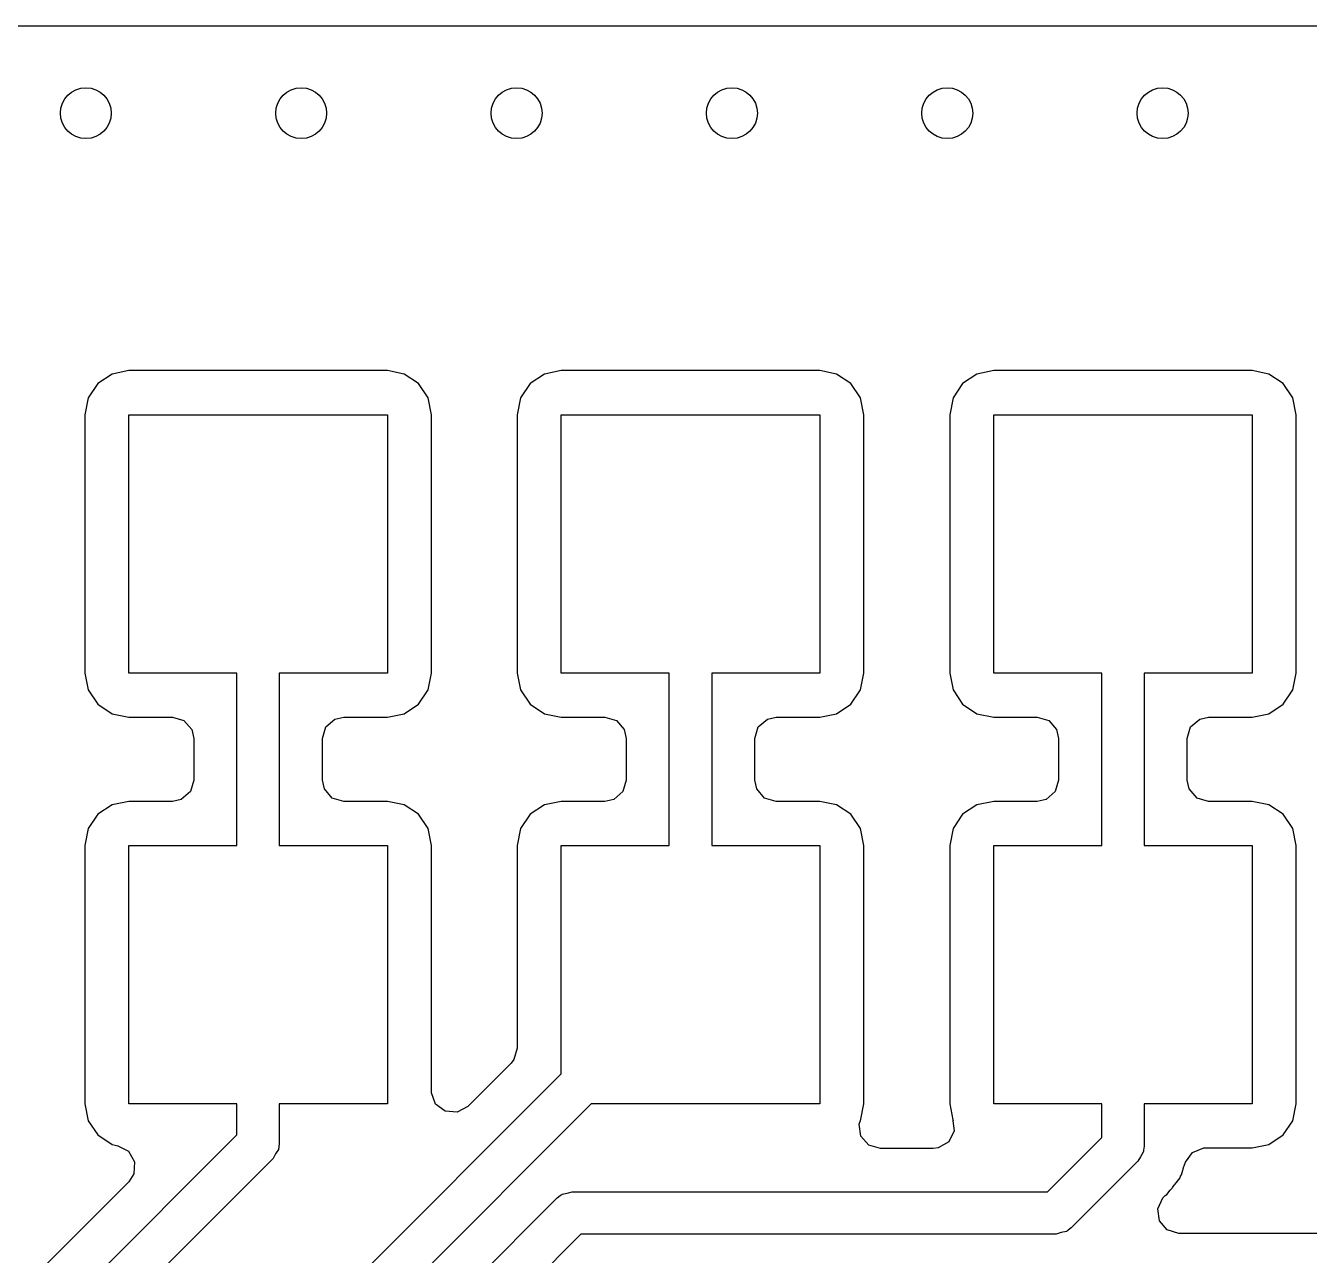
# Model space of a CAD drawing. Extents: x 5.33 to 7.27, y -5.07 to -3.93.
# Drawn here: x 6.186 to 6.4841, y -4.2152 to -3.9297 of the extents above; entities that cross this region are included whole.
import ezdxf

# ---------------------------------------------------------------- set-up
doc = ezdxf.new("R2010")
doc.units = 0
doc.header["$MEASUREMENT"] = 0
doc.layers.add('BLACK', color=7, linetype='CONTINUOUS')

msp = doc.modelspace()

# ---------------------------------------------------------------- linework, layer by layer
at = {"layer": 'BLACK', "linetype": 'CONTINUOUS'}
for p, q in [((5.33465, -3.92969), (7.26535, -3.92969)), ((6.20609, -4.01056), (6.20278, -4.01278)), ((6.21, -4.00978), (6.20609, -4.01056)), ((6.27, -4.00978), (6.21, -4.00978)), ((6.27391, -4.01056), (6.27, -4.00978)), ((6.27722, -4.01278), (6.27391, -4.01056)), ((6.30648, -4.01056), (6.30317, -4.01278)), ((6.31039, -4.00978), (6.30648, -4.01056)), ((6.37039, -4.00978), (6.31039, -4.00978)), ((6.3743, -4.01056), (6.37039, -4.00978)), ((6.37762, -4.01278), (6.3743, -4.01056)), ((6.40688, -4.01056), (6.40356, -4.01278)), ((6.41079, -4.00978), (6.40688, -4.01056)), ((6.47079, -4.00978), (6.41079, -4.00978)), ((6.4747, -4.01056), (6.47079, -4.00978)), ((6.47801, -4.01278), (6.4747, -4.01056)), ((6.20278, -4.01278), (6.20056, -4.01609)), ((6.27944, -4.01609), (6.27722, -4.01278)), ((6.30317, -4.01278), (6.30095, -4.01609)), ((6.37983, -4.01609), (6.37762, -4.01278)), ((6.40356, -4.01278), (6.40135, -4.01609)), ((6.48023, -4.01609), (6.47801, -4.01278)), ((6.20056, -4.01609), (6.19978, -4.02)), ((6.28022, -4.02), (6.27944, -4.01609)), ((6.30095, -4.01609), (6.30018, -4.02)), ((6.38061, -4.02), (6.37983, -4.01609)), ((6.40135, -4.01609), (6.40057, -4.02)), ((6.481, -4.02), (6.48023, -4.01609)), ((6.19978, -4.02), (6.19978, -4.08)), ((6.21, -4.08), (6.21, -4.02)), ((6.21, -4.02), (6.27, -4.02)), ((6.27, -4.02), (6.27, -4.08)), ((6.28022, -4.08), (6.28022, -4.02)), ((6.30018, -4.02), (6.30018, -4.08)), ((6.31039, -4.08), (6.31039, -4.02)), ((6.31039, -4.02), (6.37039, -4.02)), ((6.37039, -4.02), (6.37039, -4.08)), ((6.38061, -4.08), (6.38061, -4.02)), ((6.40057, -4.02), (6.40057, -4.08)), ((6.41079, -4.08), (6.41079, -4.02)), ((6.41079, -4.02), (6.47079, -4.02)), ((6.47079, -4.02), (6.47079, -4.08)), ((6.481, -4.08), (6.481, -4.02)), ((6.19978, -4.08), (6.20056, -4.08391)), ((6.23508, -4.08), (6.21, -4.08)), ((6.23508, -4.12), (6.23508, -4.08)), ((6.27, -4.08), (6.24492, -4.08)), ((6.24492, -4.08), (6.24492, -4.12)), ((6.27944, -4.08391), (6.28022, -4.08)), ((6.30018, -4.08), (6.30095, -4.08391)), ((6.33547, -4.08), (6.31039, -4.08)), ((6.33547, -4.12), (6.33547, -4.08)), ((6.37039, -4.08), (6.34531, -4.08)), ((6.34531, -4.08), (6.34531, -4.12)), ((6.37983, -4.08391), (6.38061, -4.08)), ((6.40057, -4.08), (6.40135, -4.08391)), ((6.43587, -4.08), (6.41079, -4.08)), ((6.43587, -4.12), (6.43587, -4.08)), ((6.47079, -4.08), (6.44571, -4.08)), ((6.44571, -4.08), (6.44571, -4.12)), ((6.48023, -4.08391), (6.481, -4.08)), ((6.20056, -4.08391), (6.20278, -4.08722)), ((6.27722, -4.08722), (6.27944, -4.08391)), ((6.30095, -4.08391), (6.30317, -4.08722)), ((6.37762, -4.08722), (6.37983, -4.08391)), ((6.40135, -4.08391), (6.40356, -4.08722)), ((6.47801, -4.08722), (6.48023, -4.08391)), ((6.20278, -4.08722), (6.20609, -4.08944)), ((6.27391, -4.08944), (6.27722, -4.08722)), ((6.30317, -4.08722), (6.30648, -4.08944)), ((6.3743, -4.08944), (6.37762, -4.08722)), ((6.40356, -4.08722), (6.40688, -4.08944)), ((6.4747, -4.08944), (6.47801, -4.08722)), ((6.20609, -4.08944), (6.21, -4.09022)), ((6.21, -4.09022), (6.2201, -4.09022)), ((6.2201, -4.09022), (6.22278, -4.091)), ((6.22278, -4.091), (6.22461, -4.09312)), ((6.25573, -4.0925), (6.25784, -4.09066)), ((6.25784, -4.09066), (6.2599, -4.09022)), ((6.2599, -4.09022), (6.27, -4.09022)), ((6.27, -4.09022), (6.27391, -4.08944)), ((6.30648, -4.08944), (6.31039, -4.09022)), ((6.31039, -4.09022), (6.32049, -4.09022)), ((6.32049, -4.09022), (6.32317, -4.091)), ((6.32317, -4.091), (6.325, -4.09312)), ((6.35612, -4.0925), (6.35823, -4.09066)), ((6.35823, -4.09066), (6.3603, -4.09022)), ((6.3603, -4.09022), (6.37039, -4.09022)), ((6.37039, -4.09022), (6.3743, -4.08944)), ((6.40688, -4.08944), (6.41079, -4.09022)), ((6.41079, -4.09022), (6.42089, -4.09022)), ((6.42089, -4.09022), (6.42357, -4.091)), ((6.42357, -4.091), (6.4254, -4.09312)), ((6.45652, -4.0925), (6.45863, -4.09066)), ((6.45863, -4.09066), (6.46069, -4.09022)), ((6.46069, -4.09022), (6.47079, -4.09022)), ((6.47079, -4.09022), (6.4747, -4.08944)), ((6.22461, -4.09312), (6.22506, -4.09518)), ((6.22506, -4.09518), (6.22506, -4.10482)), ((6.25494, -4.09518), (6.25573, -4.0925)), ((6.25494, -4.10482), (6.25494, -4.09518)), ((6.325, -4.09312), (6.32545, -4.09518)), ((6.32545, -4.09518), (6.32545, -4.10482)), ((6.35533, -4.09518), (6.35612, -4.0925)), ((6.35533, -4.10482), (6.35533, -4.09518)), ((6.4254, -4.09312), (6.42585, -4.09518)), ((6.42585, -4.09518), (6.42585, -4.10482)), ((6.45573, -4.09518), (6.45652, -4.0925)), ((6.45573, -4.10482), (6.45573, -4.09518)), ((6.22506, -4.10482), (6.22427, -4.1075)), ((6.25539, -4.10688), (6.25494, -4.10482)), ((6.25722, -4.109), (6.25539, -4.10688)), ((6.32545, -4.10482), (6.32467, -4.1075)), ((6.35578, -4.10688), (6.35533, -4.10482)), ((6.35761, -4.109), (6.35578, -4.10688)), ((6.42585, -4.10482), (6.42506, -4.1075)), ((6.45618, -4.10688), (6.45573, -4.10482)), ((6.45801, -4.109), (6.45618, -4.10688)), ((6.21, -4.10978), (6.20609, -4.11056)), ((6.2201, -4.10978), (6.21, -4.10978)), ((6.22216, -4.10934), (6.2201, -4.10978)), ((6.22427, -4.1075), (6.22216, -4.10934)), ((6.2599, -4.10978), (6.25722, -4.109)), ((6.27, -4.10978), (6.2599, -4.10978)), ((6.27391, -4.11056), (6.27, -4.10978)), ((6.31039, -4.10978), (6.30648, -4.11056)), ((6.32049, -4.10978), (6.31039, -4.10978)), ((6.32255, -4.10934), (6.32049, -4.10978)), ((6.32467, -4.1075), (6.32255, -4.10934)), ((6.3603, -4.10978), (6.35761, -4.109)), ((6.37039, -4.10978), (6.3603, -4.10978)), ((6.3743, -4.11056), (6.37039, -4.10978)), ((6.41079, -4.10978), (6.40688, -4.11056)), ((6.42089, -4.10978), (6.41079, -4.10978)), ((6.42295, -4.10934), (6.42089, -4.10978)), ((6.42506, -4.1075), (6.42295, -4.10934)), ((6.46069, -4.10978), (6.45801, -4.109)), ((6.47079, -4.10978), (6.46069, -4.10978)), ((6.4747, -4.11056), (6.47079, -4.10978)), ((6.20278, -4.11278), (6.20056, -4.11609)), ((6.20609, -4.11056), (6.20278, -4.11278)), ((6.27722, -4.11278), (6.27391, -4.11056)), ((6.27944, -4.11609), (6.27722, -4.11278)), ((6.30317, -4.11278), (6.30095, -4.11609)), ((6.30648, -4.11056), (6.30317, -4.11278)), ((6.37762, -4.11278), (6.3743, -4.11056)), ((6.37983, -4.11609), (6.37762, -4.11278)), ((6.40356, -4.11278), (6.40135, -4.11609)), ((6.40688, -4.11056), (6.40356, -4.11278)), ((6.47801, -4.11278), (6.4747, -4.11056)), ((6.48023, -4.11609), (6.47801, -4.11278)), ((6.20056, -4.11609), (6.19978, -4.12)), ((6.28022, -4.12), (6.27944, -4.11609)), ((6.30095, -4.11609), (6.30018, -4.12)), ((6.38061, -4.12), (6.37983, -4.11609)), ((6.40135, -4.11609), (6.40057, -4.12)), ((6.481, -4.12), (6.48023, -4.11609)), ((6.19978, -4.12), (6.19978, -4.18)), ((6.21, -4.18), (6.21, -4.12)), ((6.21, -4.12), (6.23508, -4.12)), ((6.24492, -4.12), (6.27, -4.12)), ((6.27, -4.12), (6.27, -4.18)), ((6.28022, -4.17707), (6.28022, -4.12)), ((6.30018, -4.12), (6.30018, -4.16703)), ((6.31039, -4.17304), (6.31039, -4.12)), ((6.31039, -4.12), (6.33547, -4.12)), ((6.34531, -4.12), (6.37039, -4.12)), ((6.37039, -4.12), (6.37039, -4.18)), ((6.38061, -4.18), (6.38061, -4.12)), ((6.40057, -4.12), (6.40057, -4.18)), ((6.41079, -4.18), (6.41079, -4.12)), ((6.41079, -4.12), (6.43587, -4.12)), ((6.44571, -4.12), (6.47079, -4.12)), ((6.47079, -4.12), (6.47079, -4.18)), ((6.481, -4.18), (6.481, -4.12)), ((6.29939, -4.16971), (6.29872, -4.17054)), ((6.30018, -4.16703), (6.29939, -4.16971)), ((6.29872, -4.17054), (6.28868, -4.18058)), ((6.24984, -4.2336), (6.31039, -4.17304)), ((6.28023, -4.17743), (6.28022, -4.17707)), ((6.28121, -4.18004), (6.28023, -4.17743)), ((6.19978, -4.18), (6.20056, -4.18391)), ((6.23508, -4.18), (6.21, -4.18)), ((6.23508, -4.18716), (6.23508, -4.18)), ((6.27, -4.18), (6.24492, -4.18)), ((6.24492, -4.18), (6.24492, -4.1892)), ((6.31735, -4.18), (6.25535, -4.242)), ((6.28344, -4.18172), (6.28121, -4.18004)), ((6.28868, -4.18058), (6.28623, -4.18192)), ((6.37039, -4.18), (6.31735, -4.18)), ((6.37983, -4.18391), (6.38061, -4.18)), ((6.40057, -4.18), (6.40131, -4.18371)), ((6.43587, -4.18), (6.41079, -4.18)), ((6.43587, -4.1878), (6.43587, -4.18)), ((6.47079, -4.18), (6.44571, -4.18)), ((6.44571, -4.18), (6.44571, -4.18984)), ((6.48023, -4.18391), (6.481, -4.18)), ((6.20056, -4.18391), (6.20278, -4.18722)), ((6.28623, -4.18192), (6.28344, -4.18172)), ((6.37957, -4.18471), (6.37975, -4.18403)), ((6.37975, -4.18403), (6.37983, -4.18391)), ((6.40131, -4.18371), (6.40135, -4.18391)), ((6.40135, -4.18391), (6.40133, -4.18391)), ((6.40133, -4.18391), (6.40159, -4.18629)), ((6.47801, -4.18722), (6.48023, -4.18391)), ((6.02716, -4.39508), (6.23508, -4.18716)), ((6.20278, -4.18722), (6.20609, -4.18944)), ((6.37996, -4.18747), (6.37957, -4.18471)), ((6.38179, -4.18959), (6.37996, -4.18747)), ((6.40159, -4.18629), (6.40034, -4.18879)), ((6.4747, -4.18944), (6.47801, -4.18722)), ((6.20609, -4.18944), (6.20683, -4.18959)), ((6.20683, -4.18959), (6.20745, -4.18971)), ((6.20745, -4.18971), (6.20992, -4.191)), ((6.24472, -4.1906), (6.24406, -4.19161)), ((6.24476, -4.19034), (6.24472, -4.1906)), ((6.24481, -4.19025), (6.24476, -4.19034)), ((6.24492, -4.1892), (6.2448, -4.19006)), ((6.2448, -4.19006), (6.24481, -4.19025)), ((6.38448, -4.19037), (6.38179, -4.18959)), ((6.39671, -4.19037), (6.38448, -4.19037)), ((6.39793, -4.19022), (6.39671, -4.19037)), ((6.40034, -4.18879), (6.39793, -4.19022)), ((6.42328, -4.20039), (6.43587, -4.1878)), ((6.44571, -4.18984), (6.44558, -4.19071)), ((6.45695, -4.19126), (6.45955, -4.19024)), ((6.45955, -4.19024), (6.46, -4.19022)), ((6.46, -4.19022), (6.47079, -4.19022)), ((6.47079, -4.19022), (6.4747, -4.18944)), ((6.24348, -4.19268), (6.03268, -4.40348)), ((6.20992, -4.191), (6.21131, -4.19343)), ((6.21131, -4.19343), (6.21116, -4.19622)), ((6.24406, -4.19161), (6.24348, -4.19268)), ((6.44427, -4.19332), (6.42879, -4.20879)), ((6.44485, -4.19226), (6.44427, -4.19332)), ((6.44551, -4.19124), (6.44485, -4.19226)), ((6.44554, -4.19099), (6.44551, -4.19124)), ((6.4456, -4.19089), (6.44554, -4.19099)), ((6.44558, -4.19071), (6.4456, -4.19089)), ((6.45503, -4.19435), (6.45532, -4.19353)), ((6.45532, -4.19353), (6.45695, -4.19126)), ((6.21116, -4.19622), (6.20999, -4.19808)), ((6.45417, -4.1968), (6.45438, -4.1965)), ((6.45438, -4.1965), (6.45454, -4.19597)), ((6.45454, -4.19597), (6.45496, -4.19457)), ((6.45496, -4.19457), (6.45503, -4.19435)), ((6.20999, -4.19808), (6.16302, -4.24505)), ((6.45219, -4.19957), (6.45231, -4.1994)), ((6.45231, -4.1994), (6.45266, -4.19891)), ((6.45231, -4.1994), (6.45231, -4.1994)), ((6.45266, -4.19891), (6.4528, -4.19872)), ((6.4528, -4.19872), (6.45283, -4.19868)), ((6.45283, -4.19868), (6.45405, -4.19714)), ((6.45405, -4.19714), (6.45417, -4.1968)), ((6.2562, -4.25508), (6.30944, -4.20184)), ((6.30944, -4.20184), (6.31014, -4.20131)), ((6.31014, -4.20131), (6.31026, -4.20117)), ((6.31026, -4.20117), (6.31037, -4.20114)), ((6.31037, -4.20114), (6.31057, -4.20099)), ((6.31057, -4.20099), (6.31176, -4.20073)), ((6.31176, -4.20073), (6.31292, -4.20039)), ((6.31292, -4.20039), (6.42328, -4.20039)), ((6.44887, -4.20439), (6.45003, -4.20185)), ((6.45003, -4.20185), (6.45045, -4.20143)), ((6.45045, -4.20143), (6.45063, -4.20126)), ((6.45063, -4.20126), (6.45098, -4.20104)), ((6.45098, -4.20104), (6.45174, -4.20007)), ((6.45174, -4.20007), (6.45191, -4.19987)), ((6.45191, -4.19987), (6.45204, -4.19972)), ((6.45191, -4.19987), (6.45191, -4.19987)), ((6.45204, -4.19972), (6.45219, -4.19957)), ((6.44927, -4.20716), (6.44887, -4.20439)), ((6.4511, -4.20927), (6.44927, -4.20716)), ((6.31496, -4.21024), (6.26171, -4.26348)), ((6.42531, -4.21024), (6.31496, -4.21024)), ((6.42648, -4.20989), (6.42531, -4.21024)), ((6.42766, -4.20964), (6.42648, -4.20989)), ((6.42787, -4.20949), (6.42766, -4.20964)), ((6.42797, -4.20946), (6.42787, -4.20949)), ((6.42809, -4.20932), (6.42797, -4.20946)), ((6.42879, -4.20879), (6.42809, -4.20932)), ((6.45378, -4.21006), (6.4511, -4.20927)), ((6.49676, -4.21006), (6.45378, -4.21006))]:
    msp.add_line(p, q, dxfattribs=at)
at = {"layer": 'BLACK'}
for centre in [(6.2, -3.95), (6.25, -3.95), (6.3, -3.95), (6.35, -3.95), (6.4, -3.95), (6.45, -3.95)]:
    msp.add_circle(centre, 0.00591, dxfattribs=at)

doc.saveas('drawing.dxf')
